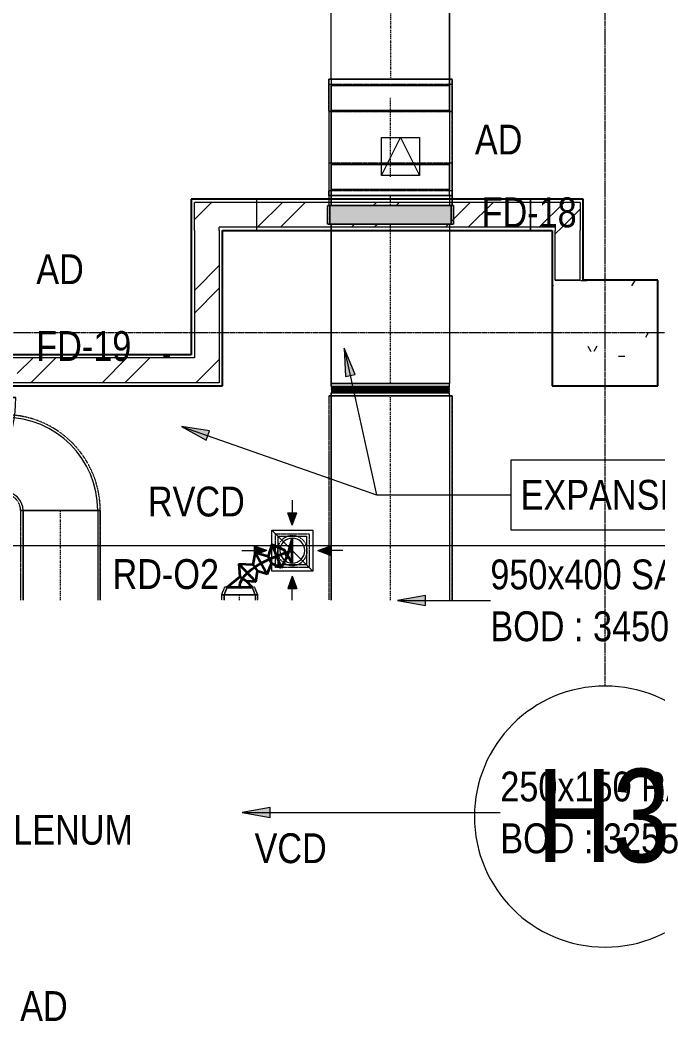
# Model space of a CAD drawing. Header units: inches. Extents: x -83664 to 20107, y -47222 to 19398.
# Drawn here: x -59674 to -54547, y -46797 to -38748 of the extents above; entities that cross this region are included whole.
import ezdxf

# ---------------------------------------------------------------- set-up
doc = ezdxf.new("R2010")
doc.units = ezdxf.units.IN
doc.header["$MEASUREMENT"] = 0
for name, pattern in [('AE7-LP-CENTER', [5.45, 3, -0.6, 1.25, -0.6]), ('Center', [29.999999, 12, -6, 6, -6]), ('Grid Line', [22.225, 12.7, -3.175, 3.175, -3.175]), ('Hidden 0_50', [1.0584, 0.5292, -0.5292])]:
    doc.linetypes.add(name, pattern=pattern)
for name, color, linetype, lineweight, true_color in [('A-ANNO-MATC', 1, 'AE7-LP-CENTER', 9, 0xff0000), ('A-DETL', 7, 'Continuous', 18, 0x00a600), ('M-HVAC-DUCT', 7, 'Continuous', 9, 0xffe97f), ('M-HVAC-DUCT-PATT', 7, 'Continuous', 35, 0x007f00)]:
    doc.layers.add(name, color=color, linetype=linetype, lineweight=lineweight, true_color=true_color)
for name, color, linetype, lineweight in [('A-DETL-GENF', 7, 'Continuous', 9), ('A-WALL', 7, 'Continuous', 9), ('A-WALL-PATT', 7, 'Continuous', 25), ('G-ANNO-TEXT', 7, 'Continuous', 9), ('M-HVAC-CDFF', 7, 'Continuous', 9), ('M-HVAC-DUCT-CNTR', 7, 'Center', 9), ('M-HVAC-DUCT-IDEN', 7, 'Continuous', 18), ('S-GRID', 7, 'Continuous', 9), ('S-GRID-IDEN', 7, 'Continuous', 9)]:
    doc.layers.add(name, color=color, linetype=linetype, lineweight=lineweight)
doc.styles.add('Arial Narrow_21', font='ARIALN.TTF', dxfattribs={"height": 240})
doc.styles.add('Arial_10', font='arial.ttf', dxfattribs={"width": 0.8, "height": 750})
pattern_1 = [(0, (0, 0), (1219.2, 304.8), [50.292, -864.108, 50.292, -864.108, -4876.8]), (0, (0, 0), (1219.2, 304.8), [-1828.8, 50.292, -1778.508, 50.292, -864.108, -2133.6]), (0, (0, 0), (1219.2, 304.8), [-4572, 50.292, -559.308, 50.292, -1473.708]), (120, (457.2, 152.4), (-873.56454, 903.4582), [50.292, -864.108, 50.292, -864.108, -4876.8]), (120, (457.2, 152.4), (-873.56454, 903.4582), [-1828.8, 50.292, -1778.508, 50.292, -864.108, -2133.6]), (120, (457.2, 152.4), (-873.56454, 903.4582), [-4572, 50.292, -559.308, 50.292, -1473.708]), (240, (609.6, 762), (-345.63546, -1208.2582), [50.292, -864.108, 50.292, -864.108, -4876.8]), (240, (609.6, 762), (-345.63546, -1208.2582), [-1828.8, 50.292, -1778.508, 50.292, -864.108, -2133.6]), (240, (609.6, 762), (-345.63546, -1208.2582), [-4572, 50.292, -559.308, 50.292, -1473.708])]
pattern_2 = [(45, (0, 0), (-377.1708, 377.1708), []), (45, (0, 571.5), (-377.1708, 377.1708), [])]

# ---------------------------------------------------------------- blocks, each defined once
blk = doc.blocks.new('GCE-AT-Return Air Rectangular Diffuser - 230x230-V43-FIRST FLOOR AC CONDITIONING LAYOUT - PART A')
at = {"layer": 'A-DETL-GENF', "true_color": 0xff00ff}
for points in [[(0, 205), (36.4, 305), (-36.4, 305)], [(-305, -36.4), (-205, 0), (-305, 36.4)], [(305, -36.4), (305, 36.4), (205, 0)], [(36.4, -305), (0, -205), (-36.4, -305)]]:
    blk.add_hatch(color=6, dxfattribs=at).paths.add_polyline_path(points)
at = {"layer": 'A-DETL-GENF', "color": 6, "true_color": 0xff00ff}
for p, q in [((0, 405), (0, 305)), ((0, 205), (-36.4, 305)), ((-36.4, 305), (36.4, 305)), ((0, 205), (36.4, 305)), ((-165, 165), (165, 165)), ((-165, -165), (-165, 165)), ((-165, 165), (165, -165)), ((165, 165), (165, -165)), ((-205, 0), (-305, 36.4)), ((-305, -36.4), (-305, 36.4)), ((205, 0), (305, 36.4)), ((305, 36.4), (305, -36.4)), ((405, 0), (305, 0)), ((-405, 0), (-305, 0)), ((-205, 0), (-305, -36.4)), ((205, 0), (305, -36.4)), ((165, -165), (-165, -165)), ((0, -205), (-36.4, -305)), ((0, -205), (36.4, -305)), ((-36.4, -305), (36.4, -305)), ((0, -397.4), (0, -305))]:
    blk.add_line(p, q, dxfattribs=at)
blk = doc.blocks.new('M_Rectangular to Round Transition - Angle - 45 Degree-7603096-FIRST FLOOR AC CONDITIONING LAYOUT - PART A')
at = {"layer": 'M-HVAC-DUCT', "color": 6, "true_color": 0xff00ff}
for p, q in [((0, 125), (60.4, 100)), ((60.4, 100), (0, 125)), ((0, 125), (0, -125)), ((0, -125), (0, 125)), ((60.4, 0), (60.4, 100)), ((60.4, 0), (60.4, 100)), ((60.4, -100), (60.4, 0)), ((60.4, -100), (60.4, 0)), ((0, -125), (60.4, -100)), ((60.4, -100), (0, -125))]:
    blk.add_line(p, q, dxfattribs=at)
blk = doc.blocks.new('M_Rectangular to Round Transition - Angle - 45 Degree-7626202-FIRST FLOOR AC CONDITIONING LAYOUT - PART A')
at = {"layer": 'M-HVAC-DUCT', "color": 6, "true_color": 0xff00ff}
for p, q in [((132975.6, 86453.8), (133205.6, 86453.8)), ((132975.6, 86223.8), (132975.6, 86453.8)), ((133205.6, 86453.8), (133205.6, 86223.8)), ((133205.6, 86223.8), (132975.6, 86223.8))]:
    blk.add_line(p, q, dxfattribs=at)
for start, end in [(90, 180), (0, 90), (180, 270), (270, 0)]:
    blk.add_arc((133090.6, 86338.8), 100, start, end, dxfattribs=at)
blk = doc.blocks.new('M_Rec Elbow - Radius - 0_75W-8295559-FIRST FLOOR AC CONDITIONING LAYOUT - PART A')
at = {"layer": 'M-HVAC-DUCT', "color": 6, "true_color": 0xff00ff}
for p, q in [((-127.2, 544.6), (544.6, -127.2)), ((544.6, -127.2), (-127.2, 544.6)), ((-295.1, 475), (-295.1, -475)), ((-295.1, -475), (-295.1, 475))]:
    blk.add_line(p, q, dxfattribs=at)
for radius in [237.5, 237.5, 1187.5, 1187.5]:
    blk.add_arc((-295.1, 712.5), radius, 270, 315, dxfattribs=at)
blk = doc.blocks.new('GCE-DA-Fire Damper-Rectangular - Standard-8296432-FIRST FLOOR AC CONDITIONING LAYOUT - PART A')
at = {"layer": 'A-DETL-GENF', "true_color": 0xff7f00}
blk.add_hatch(color=30, dxfattribs=at).paths.add_polyline_path([(75, -487), (-75, -487), (-75, 487), (75, 487), (75, -180.8)])
at = {"layer": 'A-DETL-GENF', "color": 30, "true_color": 0xff7f00}
for p, q in [((75, 487), (-75, 487)), ((-75, 487), (-75, -487)), ((75, -487), (75, 487)), ((-75, -487), (75, -487))]:
    blk.add_line(p, q, dxfattribs=at)
at = {"layer": 'M-HVAC-DUCT', "color": 30, "true_color": 0xff7f00}
for p, q in [((-75, -487), (-75, 487)), ((-75, 487), (75, 487)), ((75, 487), (75, -487)), ((75, -487), (-75, -487))]:
    blk.add_line(p, q, dxfattribs=at)
blk = doc.blocks.new('M_Rectangular Elbow - Radius - 0_75 W-7876562-FIRST FLOOR AC CONDITIONING LAYOUT - PART A')
at = {"layer": 'M-HVAC-DUCT', "color": 30, "true_color": 0xff7f00}
for p, q in [((-300, 450), (300, 450)), ((300, 450), (-300, 450)), ((-450, 300), (-450, -300)), ((-450, -300), (-450, 300))]:
    blk.add_line(p, q, dxfattribs=at)
for radius in [150, 150, 750, 750]:
    blk.add_arc((-450, 450), radius, 270, 360, dxfattribs=at)
blk = doc.blocks.new('M_Rec Elbow - Radius - 0_75W-9448489-FIRST FLOOR AC CONDITIONING LAYOUT - PART A')
at = {"layer": 'M-HVAC-DUCT', "color": 30, "true_color": 0xff7f00}
for p, q in [((94284.4, 58262.3), (94284.4, 58462.3)), ((94284.4, 58462.3), (95234.4, 58462.3)), ((94284.4, 58212.3), (94284.4, 58462.3)), ((95234.4, 58462.3), (95234.4, 58262.3)), ((95234.4, 58212.3), (95234.4, 58462.3)), ((95234.4, 58262.3), (94284.4, 58262.3)), ((94284.4, 58262.3), (94284.4, 58212.3)), ((94284.4, 58212.3), (95234.4, 58212.3)), ((95234.4, 58212.3), (94284.4, 58212.3)), ((95234.4, 58212.3), (95234.4, 58262.3))]:
    blk.add_line(p, q, dxfattribs=at)
blk = doc.blocks.new('M_Rec Elbow - Radius - 0_75W-V231-FIRST FLOOR AC CONDITIONING LAYOUT - PART A')
at = {"layer": 'M-HVAC-DUCT', "color": 30, "true_color": 0xff7f00}
for p, q in [((95234.4, 59148.2), (94284.4, 59148.2)), ((94284.4, 59148.2), (95234.4, 59148.2)), ((94284.4, 59148.2), (94284.4, 59098.2)), ((94284.4, 59148.2), (94284.4, 58898.2)), ((95234.4, 59098.2), (94284.4, 59098.2)), ((94284.4, 59098.2), (94284.4, 58898.2)), ((95234.4, 59098.2), (95234.4, 59148.2)), ((95234.4, 59148.2), (95234.4, 58898.2)), ((95234.4, 58898.2), (95234.4, 59098.2)), ((94284.4, 58898.2), (95234.4, 58898.2))]:
    blk.add_line(p, q, dxfattribs=at)
blk = doc.blocks.new('Bmt_ME_DUCRectangular Flexible connection_FCU - Standard-9569858-FIRST FLOOR AC CONDITIONING LAYOUT - PART A')
at = {"layer": 'M-HVAC-DUCT', "color": 30, "true_color": 0xff7f00}
for p, q in [((-50, -475), (-50, 475)), ((-50, 475), (-50, -475)), ((-50, 475), (-25, 475)), ((-50, 475), (-25, 475)), ((-25, -475), (-25, 475)), ((-25, 475), (-25, -475)), ((-25, 475), (-25, -475)), ((-25, -475), (-25, 475)), ((-25, 475), (-18.75, 455)), ((-18.75, 455), (-25, 475)), ((-12.5, 475), (-18.75, 455)), ((-18.75, 455), (-12.5, 475)), ((-18.75, -455), (-18.75, 455)), ((-18.75, 455), (-18.75, -455)), ((-12.5, 475), (-6.25, 455)), ((-6.25, 455), (-12.5, 475)), ((-12.5, 475), (-12.5, -475)), ((-12.5, -475), (-12.5, 475)), ((0, 475), (-6.25, 455)), ((-6.25, 455), (0, 475)), ((-6.25, 455), (-6.25, -455)), ((-6.25, 455), (-6.25, -455)), ((0, 475), (6.25, 455)), ((6.25, 455), (0, 475)), ((0, -475), (0, 475)), ((0, 475), (0, -475)), ((12.5, 475), (6.25, 455)), ((6.25, 455), (12.5, 475)), ((6.25, -455), (6.25, 455)), ((6.25, -455), (6.25, 455)), ((12.5, 475), (18.75, 455)), ((18.75, 455), (12.5, 475)), ((12.5, 475), (12.5, -475)), ((12.5, -475), (12.5, 475)), ((25, 475), (18.75, 455)), ((18.75, 455), (25, 475)), ((18.75, -455), (18.75, 455)), ((18.75, -455), (18.75, 455)), ((25, -475), (25, 475)), ((25, 475), (25, -475)), ((25, 475), (50, 475)), ((25, 475), (50, 475)), ((25, 475), (25, -475)), ((25, -475), (25, 475)), ((50, -475), (50, 475)), ((50, 475), (50, -475)), ((-25, -475), (-50, -475)), ((-50, -475), (-25, -475)), ((-25, -475), (-18.75, -455)), ((-18.75, -455), (-25, -475)), ((-12.5, -475), (-18.75, -455)), ((-18.75, -455), (-12.5, -475)), ((-12.5, -475), (-6.25, -455)), ((-6.25, -455), (-12.5, -475)), ((0, -475), (-6.25, -455)), ((-6.25, -455), (0, -475)), ((0, -475), (6.25, -455)), ((6.25, -455), (0, -475)), ((12.5, -475), (6.25, -455)), ((6.25, -455), (12.5, -475)), ((12.5, -475), (18.75, -455)), ((18.75, -455), (12.5, -475)), ((25, -475), (18.75, -455)), ((18.75, -455), (25, -475)), ((25, -475), (50, -475)), ((50, -475), (25, -475))]:
    blk.add_line(p, q, dxfattribs=at)
blk = doc.blocks.new('TEMW-SMBZ-HO-BM-HVAC-00002_rvt-1-FIRST FLOOR AC CONDITIONING LAYOUT - PART A')
at = {"layer": 'M-HVAC-DUCT', "color": 30, "true_color": 0xff7f00}
for p, q in [((94284.4, 59148.2), (94284.4, 59904.2)), ((94284.4, 59148.2), (94284.4, 59904.2)), ((95234.4, 59904.2), (95234.4, 59148.2)), ((95234.4, 59148.2), (95234.4, 59904.2)), ((95234.4, 59148.2), (94284.4, 59148.2)), ((94284.4, 59148.2), (95234.4, 59148.2)), ((94284.4, 58898.2), (94284.4, 59098.2)), ((94284.4, 59098.2), (95234.4, 59098.2)), ((94284.4, 59098.2), (94284.4, 58462.3)), ((95234.4, 59098.2), (95234.4, 58898.2)), ((95234.4, 59098.2), (95234.4, 58462.3)), ((95234.4, 58898.2), (94284.4, 58898.2)), ((94284.4, 58262.3), (94284.4, 58898.2)), ((95234.4, 58898.2), (95234.4, 58262.3)), ((95234.4, 58462.3), (94284.4, 58462.3)), ((94284.4, 58462.3), (94284.4, 58262.3)), ((95234.4, 58262.3), (95234.4, 58462.3)), ((94284.4, 58262.3), (95234.4, 58262.3)), ((94284.4, 58212.3), (95234.4, 58212.3)), ((95234.4, 58212.3), (94284.4, 58212.3)), ((94284.4, 58132.7), (94284.4, 58212.3)), ((94284.4, 58212.3), (94284.4, 58132.7)), ((95234.4, 58212.3), (95234.4, 58132.7)), ((95234.4, 58212.3), (95234.4, 58132.7)), ((94284.4, 58132.7), (95234.4, 58132.7)), ((95234.4, 58132.7), (94284.4, 58132.7)), ((94284.4, 57982.7), (95234.4, 57982.7)), ((95234.4, 57982.7), (94284.4, 57982.7)), ((94284.4, 56702.7), (94284.4, 57982.7)), ((94284.4, 57982.7), (94284.4, 56702.7)), ((95234.4, 57982.7), (95234.4, 56702.7)), ((95234.4, 57982.7), (95234.4, 56702.7)), ((94284.4, 56702.7), (95234.4, 56702.7)), ((95234.4, 56702.7), (94284.4, 56702.7)), ((94284.4, 56602.7), (95234.4, 56602.7)), ((95234.4, 56602.7), (94284.4, 56602.7)), ((94284.4, 54960.2), (94284.4, 56602.7)), ((94284.4, 56602.7), (94284.4, 54960.2)), ((95234.4, 56602.7), (95234.4, 54960.2)), ((95234.4, 56602.7), (95234.4, 54960.2)), ((91807.3, 55680.3), (92407.3, 55680.3)), ((92407.3, 55680.3), (91807.3, 55680.3)), ((91807.3, 54960.2), (91807.3, 55680.3)), ((91807.3, 55680.3), (91807.3, 54960.2)), ((92407.3, 55680.3), (92407.3, 54960.2)), ((92407.3, 55680.3), (92407.3, 54960.2))]:
    blk.add_line(p, q, dxfattribs=at)
at = {"layer": 'M-HVAC-DUCT', "color": 30, "linetype": 'Hidden 0_50', "true_color": 0xff7f00}
for p, q in [((94264.4, 59148.2), (94264.4, 58888.2)), ((94264.4, 59108.2), (94264.4, 59148.2)), ((95254.4, 59148.2), (94264.4, 59148.2)), ((94264.4, 59148.2), (95254.4, 59148.2)), ((94264.4, 58888.2), (94264.4, 59108.2)), ((94264.4, 59108.2), (95254.4, 59108.2)), ((94264.4, 59108.2), (94264.4, 58472.3)), ((94264.4, 58888.2), (94264.4, 59108.2)), ((94264.4, 59108.2), (95254.4, 59108.2)), ((95254.4, 59148.2), (95254.4, 59108.2)), ((95254.4, 58888.2), (95254.4, 59148.2)), ((95254.4, 59108.2), (95254.4, 58888.2)), ((95254.4, 58472.3), (95254.4, 59108.2)), ((95254.4, 59108.2), (95254.4, 58888.2)), ((95254.4, 58888.2), (94264.4, 58888.2)), ((94264.4, 58888.2), (94264.4, 58252.3)), ((94264.4, 58888.2), (95254.4, 58888.2)), ((95254.4, 58888.2), (95254.4, 58252.3)), ((94264.4, 58472.3), (94264.4, 58212.3)), ((94264.4, 58472.3), (94264.4, 58252.3)), ((95254.4, 58472.3), (94264.4, 58472.3)), ((95254.4, 58472.3), (94264.4, 58472.3)), ((94264.4, 58472.3), (94264.4, 58252.3)), ((95254.4, 58252.3), (95254.4, 58472.3)), ((95254.4, 58212.3), (95254.4, 58472.3)), ((95254.4, 58252.3), (95254.4, 58472.3)), ((94264.4, 58212.3), (94264.4, 58252.3)), ((94264.4, 58252.3), (95254.4, 58252.3)), ((94264.4, 58252.3), (95254.4, 58252.3)), ((95254.4, 58212.3), (94264.4, 58212.3)), ((94264.4, 58212.3), (95254.4, 58212.3)), ((94264.4, 58212.3), (94264.4, 58132.7)), ((94264.4, 58212.3), (94264.4, 58132.7)), ((95254.4, 58212.3), (94264.4, 58212.3)), ((95254.4, 58212.3), (94264.4, 58212.3)), ((95254.4, 58252.3), (95254.4, 58212.3)), ((95254.4, 58132.7), (95254.4, 58212.3)), ((95254.4, 58212.3), (95254.4, 58132.7)), ((95266.4, 58132.7), (94252.4, 58132.7)), ((94252.4, 58132.7), (94252.4, 57982.7)), ((94252.4, 57982.7), (94252.4, 58132.7)), ((94252.4, 58132.7), (95266.4, 58132.7)), ((95254.4, 58132.7), (94264.4, 58132.7)), ((94264.4, 58132.7), (95254.4, 58132.7)), ((95266.4, 57982.7), (95266.4, 58132.7)), ((95266.4, 58132.7), (95266.4, 57982.7)), ((94252.4, 57982.7), (95266.4, 57982.7)), ((95266.4, 57982.7), (94252.4, 57982.7)), ((95254.4, 56602.7), (94264.4, 56602.7)), ((94264.4, 56602.7), (95254.4, 56602.7)), ((94264.4, 56602.7), (94264.4, 54960.2)), ((94264.4, 56602.7), (94264.4, 54960.2)), ((95254.4, 54960.2), (95254.4, 56602.7)), ((95254.4, 56602.7), (95254.4, 54960.2)), ((92427.3, 55680.3), (91787.3, 55680.3)), ((91787.3, 55680.3), (92427.3, 55680.3)), ((91787.3, 55680.3), (91787.3, 54960.2)), ((91787.3, 55680.3), (91787.3, 54960.2)), ((91787.3, 55680.3), (92427.3, 55680.3)), ((92427.3, 55680.3), (91787.3, 55680.3)), ((92427.3, 54960.2), (92427.3, 55680.3)), ((92427.3, 55680.3), (92427.3, 54960.2))]:
    blk.add_line(p, q, dxfattribs=at)
at = {"layer": 'M-HVAC-DUCT', "color": 6, "linetype": 'Hidden 0_50', "true_color": 0xff00ff}
for p, q in [((93836.1, 55492.7), (94106.1, 55492.7)), ((93836.1, 55222.7), (93836.1, 55492.7)), ((94106.1, 55492.7), (94106.1, 55222.7)), ((94106.1, 55222.7), (93836.1, 55222.7)), ((93402.2, 55002.6), (93427.2, 55063)), ((93427.2, 55063), (93402.2, 55002.6)), ((93547.2, 55063), (93427.2, 55063)), ((93547.2, 55063), (93427.2, 55063)), ((93667.2, 55063), (93547.2, 55063)), ((93667.2, 55063), (93547.2, 55063)), ((93692.2, 55002.6), (93667.2, 55063)), ((93667.2, 55063), (93692.2, 55002.6)), ((93692.2, 55002.6), (93402.2, 55002.6)), ((93402.2, 55002.6), (93692.2, 55002.6)), ((93402.2, 55002.6), (93402.2, 54960.2)), ((93402.2, 55002.6), (93402.2, 54960.2)), ((93692.2, 55002.6), (93402.2, 55002.6)), ((93402.2, 55002.6), (93692.2, 55002.6)), ((93692.2, 54960.2), (93692.2, 55002.6)), ((93692.2, 55002.6), (93692.2, 54960.2))]:
    blk.add_line(p, q, dxfattribs=at)
at = {"layer": 'M-HVAC-DUCT', "color": 6, "true_color": 0xff00ff}
for p, q in [((93422.2, 55002.6), (93672.2, 55002.6)), ((93672.2, 55002.6), (93422.2, 55002.6)), ((93422.2, 54960.2), (93422.2, 55002.6)), ((93422.2, 55002.6), (93422.2, 54960.2)), ((93672.2, 55002.6), (93672.2, 54960.2)), ((93672.2, 55002.6), (93672.2, 54960.2))]:
    blk.add_line(p, q, dxfattribs=at)
at = {"layer": 'M-HVAC-DUCT', "color": 30, "linetype": 'Hidden 0_50', "true_color": 0xff7f00}
for radius, start in [(770, 360), (770, 0), (130, 0), (130, 0)]:
    blk.add_arc((91657.3, 55680.3), radius, start, 90, dxfattribs=at)
at = {"layer": 'M-HVAC-DUCT', "color": 6, "linetype": 'Hidden 0_50', "true_color": 0xff00ff}
for start, end in [(90, 180), (0, 90), (180, 270), (270, 0)]:
    blk.add_arc((93971.1, 55357.7), 120, start, end, dxfattribs=at)
at = {"layer": 'M-HVAC-DUCT-CNTR', "color": 30, "true_color": 0xff7f00}
for p, q in [((94759.4, 59904.2), (94759.4, 59148.2)), ((94759.4, 58362.3), (94759.4, 58998.2)), ((94759.4, 58132.7), (94759.4, 58212.3)), ((94759.4, 56702.7), (94759.4, 57982.7)), ((94759.4, 54960.2), (94759.4, 56602.7)), ((92107.3, 54960.2), (92107.3, 55680.3))]:
    blk.add_line(p, q, dxfattribs=at)
at = {"layer": 'M-HVAC-DUCT-CNTR', "color": 6, "true_color": 0xff00ff}
blk.add_line((93547.2, 54960.2), (93547.2, 55002.6), dxfattribs=at)
at = {"layer": 'M-HVAC-DUCT-CNTR', "color": 6, "linetype": 'Continuous', "lineweight": 35, "true_color": 0xff00ff}
blk.add_open_spline([(93547.2, 55063), (93547.2, 55237.6), (93971.1, 55357.7), (93971.1, 55357.7)], degree=3, dxfattribs=at)
at = {"layer": 'M-HVAC-DUCT-PATT', "color": 6, "true_color": 0xff00ff}
for p, q in [((93806.1, 55405.8), (93777.4, 55312.1)), ((93806.1, 55405.8), (93905.5, 55362.9)), ((93806.1, 55405.8), (93880.6, 55220.2)), ((93806.1, 55405.8), (93880.6, 55220.2)), ((93971.1, 55457.7), (93926.5, 55301.8)), ((93971.1, 55257.7), (93971.1, 55457.7)), ((93672.7, 55343.7), (93655, 55245.8)), ((93672.7, 55343.7), (93777.4, 55312.1)), ((93672.7, 55343.7), (93768.6, 55168.1)), ((93672.7, 55343.7), (93768.6, 55168.1)), ((93777.4, 55312.1), (93804.2, 55253.3)), ((93880.6, 55220.2), (93926.5, 55301.8)), ((93971.1, 55257.7), (93905.5, 55362.9)), ((93905.5, 55362.9), (93926.5, 55301.8)), ((93541.4, 55252.2), (93655, 55245.8)), ((93541.4, 55252.2), (93677.7, 55105.9)), ((93541.4, 55252.2), (93677.7, 55105.9)), ((93541.4, 55252.2), (93549, 55146.7)), ((93655, 55245.8), (93690.6, 55191.9)), ((93768.6, 55168.1), (93804.2, 55253.3)), ((93880.6, 55220.2), (93804.2, 55253.3)), ((93447.2, 55063), (93549, 55146.7)), ((93549, 55146.7), (93603.6, 55112.2)), ((93677.7, 55105.9), (93690.6, 55191.9)), ((93768.6, 55168.1), (93690.6, 55191.9)), ((93447.2, 55063), (93647.2, 55063)), ((93447.2, 55063), (93647.2, 55063)), ((93677.7, 55105.9), (93603.6, 55112.2)), ((93647.2, 55063), (93603.6, 55112.2))]:
    blk.add_line(p, q, dxfattribs=at)
at = {"layer": 'M-HVAC-CDFF', "color": 6, "linetype": 'Hidden 0_50', "lineweight": 9, "true_color": 0xff00ff}
blk.add_blockref('GCE-AT-Return Air Rectangular Diffuser - 230x230-V43-FIRST FLOOR AC CONDITIONING LAYOUT - PART A', (93971.1, 55357.7), dxfattribs=at)
at = {"layer": 'M-HVAC-DUCT', "color": 6, "linetype": 'Hidden 0_50', "lineweight": 9, "true_color": 0xff00ff}
for name in ['M_Rec Elbow - Radius - 0_75W-V231-FIRST FLOOR AC CONDITIONING LAYOUT - PART A', 'M_Rec Elbow - Radius - 0_75W-9448489-FIRST FLOOR AC CONDITIONING LAYOUT - PART A']:
    blk.add_blockref(name, (0, 0), dxfattribs=at)
at = {"layer": 'M-HVAC-DUCT', "color": 6, "linetype": 'Hidden 0_50', "lineweight": 9, "true_color": 0xff00ff, "extrusion": (0, 0, -1)}
for name, p, rotation in [('GCE-DA-Fire Damper-Rectangular - Standard-8296432-FIRST FLOOR AC CONDITIONING LAYOUT - PART A', (-94759.4, 58057.7), 270), ('Bmt_ME_DUCRectangular Flexible connection_FCU - Standard-9569858-FIRST FLOOR AC CONDITIONING LAYOUT - PART A', (-94759.4, 56652.7), 90)]:
    blk.add_blockref(name, p, dxfattribs=dict(at, rotation=rotation))
at = {"layer": 'M-HVAC-DUCT', "color": 6, "linetype": 'Hidden 0_50', "lineweight": 9, "true_color": 0xff00ff}
for name, p, rotation in [('M_Rec Elbow - Radius - 0_75W-8295559-FIRST FLOOR AC CONDITIONING LAYOUT - PART A', (91274, 56294.7), 45), ('M_Rectangular Elbow - Radius - 0_75 W-7876562-FIRST FLOOR AC CONDITIONING LAYOUT - PART A', (92107.3, 56130.3), 90), ('M_Rectangular to Round Transition - Angle - 45 Degree-7626202-FIRST FLOOR AC CONDITIONING LAYOUT - PART A', (227061.7, 141696.5), 180), ('M_Rectangular to Round Transition - Angle - 45 Degree-7603096-FIRST FLOOR AC CONDITIONING LAYOUT - PART A', (93547.2, 55002.6), 90)]:
    blk.add_blockref(name, p, dxfattribs=dict(at, rotation=rotation))
blk = doc.blocks.new('TEMW-SMBZ-HO-BM-HVAC-00002_rvt-2-FIRST FLOOR AC CONDITIONING LAYOUT - PART A')
at = {"layer": 'M-HVAC-DUCT', "color": 30, "true_color": 0xff7f00}
for p, q in [((94284.4, 59148.2), (94284.4, 59904.2)), ((94284.4, 59148.2), (94284.4, 59904.2)), ((95234.4, 59904.2), (95234.4, 59148.2)), ((95234.4, 59148.2), (95234.4, 59904.2)), ((95234.4, 59148.2), (94284.4, 59148.2)), ((94284.4, 59148.2), (95234.4, 59148.2)), ((94284.4, 58898.2), (94284.4, 59098.2)), ((94284.4, 59098.2), (95234.4, 59098.2)), ((94284.4, 59098.2), (94284.4, 58462.3)), ((95234.4, 59098.2), (95234.4, 58898.2)), ((95234.4, 59098.2), (95234.4, 58462.3)), ((95234.4, 58898.2), (94284.4, 58898.2)), ((94284.4, 58262.3), (94284.4, 58898.2)), ((95234.4, 58898.2), (95234.4, 58262.3)), ((95234.4, 58462.3), (94284.4, 58462.3)), ((94284.4, 58462.3), (94284.4, 58262.3)), ((95234.4, 58262.3), (95234.4, 58462.3)), ((94284.4, 58262.3), (95234.4, 58262.3)), ((94284.4, 58212.3), (95234.4, 58212.3)), ((95234.4, 58212.3), (94284.4, 58212.3)), ((94284.4, 58132.7), (94284.4, 58212.3)), ((94284.4, 58212.3), (94284.4, 58132.7)), ((95234.4, 58212.3), (95234.4, 58132.7)), ((95234.4, 58212.3), (95234.4, 58132.7)), ((94284.4, 58132.7), (95234.4, 58132.7)), ((95234.4, 58132.7), (94284.4, 58132.7)), ((94284.4, 57982.7), (95234.4, 57982.7)), ((95234.4, 57982.7), (94284.4, 57982.7)), ((94284.4, 56702.7), (94284.4, 57982.7)), ((94284.4, 57982.7), (94284.4, 56702.7)), ((95234.4, 57982.7), (95234.4, 56702.7)), ((95234.4, 57982.7), (95234.4, 56702.7)), ((94284.4, 56702.7), (95234.4, 56702.7)), ((95234.4, 56702.7), (94284.4, 56702.7)), ((94284.4, 56602.7), (95234.4, 56602.7)), ((95234.4, 56602.7), (94284.4, 56602.7)), ((94284.4, 54960.2), (94284.4, 56602.7)), ((94284.4, 56602.7), (94284.4, 54960.2)), ((95234.4, 56602.7), (95234.4, 54960.2)), ((95234.4, 56602.7), (95234.4, 54960.2)), ((91807.3, 55680.3), (92407.3, 55680.3)), ((92407.3, 55680.3), (91807.3, 55680.3)), ((91807.3, 54960.2), (91807.3, 55680.3)), ((91807.3, 55680.3), (91807.3, 54960.2)), ((92407.3, 55680.3), (92407.3, 54960.2)), ((92407.3, 55680.3), (92407.3, 54960.2))]:
    blk.add_line(p, q, dxfattribs=at)
at = {"layer": 'M-HVAC-DUCT', "color": 30, "linetype": 'Hidden 0_50', "true_color": 0xff7f00}
for p, q in [((94264.4, 59148.2), (94264.4, 58888.2)), ((94264.4, 59108.2), (94264.4, 59148.2)), ((95254.4, 59148.2), (94264.4, 59148.2)), ((94264.4, 59148.2), (95254.4, 59148.2)), ((94264.4, 58888.2), (94264.4, 59108.2)), ((94264.4, 59108.2), (95254.4, 59108.2)), ((94264.4, 59108.2), (94264.4, 58472.3)), ((94264.4, 58888.2), (94264.4, 59108.2)), ((94264.4, 59108.2), (95254.4, 59108.2)), ((95254.4, 59148.2), (95254.4, 59108.2)), ((95254.4, 58888.2), (95254.4, 59148.2)), ((95254.4, 59108.2), (95254.4, 58888.2)), ((95254.4, 58472.3), (95254.4, 59108.2)), ((95254.4, 59108.2), (95254.4, 58888.2)), ((95254.4, 58888.2), (94264.4, 58888.2)), ((94264.4, 58888.2), (94264.4, 58252.3)), ((94264.4, 58888.2), (95254.4, 58888.2)), ((95254.4, 58888.2), (95254.4, 58252.3)), ((94264.4, 58472.3), (94264.4, 58212.3)), ((94264.4, 58472.3), (94264.4, 58252.3)), ((95254.4, 58472.3), (94264.4, 58472.3)), ((95254.4, 58472.3), (94264.4, 58472.3)), ((94264.4, 58472.3), (94264.4, 58252.3)), ((95254.4, 58252.3), (95254.4, 58472.3)), ((95254.4, 58212.3), (95254.4, 58472.3)), ((95254.4, 58252.3), (95254.4, 58472.3)), ((94264.4, 58212.3), (94264.4, 58252.3)), ((94264.4, 58252.3), (95254.4, 58252.3)), ((94264.4, 58252.3), (95254.4, 58252.3)), ((95254.4, 58212.3), (94264.4, 58212.3)), ((94264.4, 58212.3), (95254.4, 58212.3)), ((94264.4, 58212.3), (94264.4, 58132.7)), ((94264.4, 58212.3), (94264.4, 58132.7)), ((95254.4, 58212.3), (94264.4, 58212.3)), ((95254.4, 58212.3), (94264.4, 58212.3)), ((95254.4, 58252.3), (95254.4, 58212.3)), ((95254.4, 58132.7), (95254.4, 58212.3)), ((95254.4, 58212.3), (95254.4, 58132.7)), ((95266.4, 58132.7), (94252.4, 58132.7)), ((94252.4, 58132.7), (94252.4, 57982.7)), ((94252.4, 57982.7), (94252.4, 58132.7)), ((94252.4, 58132.7), (95266.4, 58132.7)), ((95254.4, 58132.7), (94264.4, 58132.7)), ((94264.4, 58132.7), (95254.4, 58132.7)), ((95266.4, 57982.7), (95266.4, 58132.7)), ((95266.4, 58132.7), (95266.4, 57982.7)), ((94252.4, 57982.7), (95266.4, 57982.7)), ((95266.4, 57982.7), (94252.4, 57982.7)), ((95254.4, 56602.7), (94264.4, 56602.7)), ((94264.4, 56602.7), (95254.4, 56602.7)), ((94264.4, 56602.7), (94264.4, 54960.2)), ((94264.4, 56602.7), (94264.4, 54960.2)), ((95254.4, 54960.2), (95254.4, 56602.7)), ((95254.4, 56602.7), (95254.4, 54960.2)), ((92427.3, 55680.3), (91787.3, 55680.3)), ((91787.3, 55680.3), (92427.3, 55680.3)), ((91787.3, 55680.3), (91787.3, 54960.2)), ((91787.3, 55680.3), (91787.3, 54960.2)), ((91787.3, 55680.3), (92427.3, 55680.3)), ((92427.3, 55680.3), (91787.3, 55680.3)), ((92427.3, 54960.2), (92427.3, 55680.3)), ((92427.3, 55680.3), (92427.3, 54960.2))]:
    blk.add_line(p, q, dxfattribs=at)
at = {"layer": 'M-HVAC-DUCT', "color": 6, "linetype": 'Hidden 0_50', "true_color": 0xff00ff}
for p, q in [((93836.1, 55492.7), (94106.1, 55492.7)), ((93836.1, 55222.7), (93836.1, 55492.7)), ((94106.1, 55492.7), (94106.1, 55222.7)), ((94106.1, 55222.7), (93836.1, 55222.7)), ((93402.2, 55002.6), (93427.2, 55063)), ((93427.2, 55063), (93402.2, 55002.6)), ((93547.2, 55063), (93427.2, 55063)), ((93547.2, 55063), (93427.2, 55063)), ((93667.2, 55063), (93547.2, 55063)), ((93667.2, 55063), (93547.2, 55063)), ((93692.2, 55002.6), (93667.2, 55063)), ((93667.2, 55063), (93692.2, 55002.6)), ((93692.2, 55002.6), (93402.2, 55002.6)), ((93402.2, 55002.6), (93692.2, 55002.6)), ((93402.2, 55002.6), (93402.2, 54960.2)), ((93402.2, 55002.6), (93402.2, 54960.2)), ((93692.2, 55002.6), (93402.2, 55002.6)), ((93402.2, 55002.6), (93692.2, 55002.6)), ((93692.2, 54960.2), (93692.2, 55002.6)), ((93692.2, 55002.6), (93692.2, 54960.2))]:
    blk.add_line(p, q, dxfattribs=at)
at = {"layer": 'M-HVAC-DUCT', "color": 6, "true_color": 0xff00ff}
for p, q in [((93422.2, 55002.6), (93672.2, 55002.6)), ((93672.2, 55002.6), (93422.2, 55002.6)), ((93422.2, 54960.2), (93422.2, 55002.6)), ((93422.2, 55002.6), (93422.2, 54960.2)), ((93672.2, 55002.6), (93672.2, 54960.2)), ((93672.2, 55002.6), (93672.2, 54960.2))]:
    blk.add_line(p, q, dxfattribs=at)
at = {"layer": 'M-HVAC-DUCT', "color": 30, "linetype": 'Hidden 0_50', "true_color": 0xff7f00}
for radius, start in [(770, 360), (770, 0), (130, 0), (130, 0)]:
    blk.add_arc((91657.3, 55680.3), radius, start, 90, dxfattribs=at)
at = {"layer": 'M-HVAC-DUCT', "color": 6, "linetype": 'Hidden 0_50', "true_color": 0xff00ff}
for start, end in [(90, 180), (0, 90), (180, 270), (270, 0)]:
    blk.add_arc((93971.1, 55357.7), 120, start, end, dxfattribs=at)
at = {"layer": 'M-HVAC-DUCT-CNTR', "color": 30, "true_color": 0xff7f00}
for p, q in [((94759.4, 59904.2), (94759.4, 59148.2)), ((94759.4, 58362.3), (94759.4, 58998.2)), ((94759.4, 58132.7), (94759.4, 58212.3)), ((94759.4, 56702.7), (94759.4, 57982.7)), ((94759.4, 54960.2), (94759.4, 56602.7)), ((92107.3, 54960.2), (92107.3, 55680.3))]:
    blk.add_line(p, q, dxfattribs=at)
at = {"layer": 'M-HVAC-DUCT-CNTR', "color": 6, "true_color": 0xff00ff}
blk.add_line((93547.2, 54960.2), (93547.2, 55002.6), dxfattribs=at)
at = {"layer": 'M-HVAC-DUCT-CNTR', "color": 6, "linetype": 'Continuous', "lineweight": 35, "true_color": 0xff00ff}
blk.add_open_spline([(93547.2, 55063), (93547.2, 55237.6), (93971.1, 55357.7), (93971.1, 55357.7)], degree=3, dxfattribs=at)
at = {"layer": 'M-HVAC-DUCT-PATT', "color": 6, "true_color": 0xff00ff}
for p, q in [((93806.1, 55405.8), (93777.4, 55312.1)), ((93806.1, 55405.8), (93905.5, 55362.9)), ((93806.1, 55405.8), (93880.6, 55220.2)), ((93806.1, 55405.8), (93880.6, 55220.2)), ((93971.1, 55457.7), (93926.5, 55301.8)), ((93971.1, 55257.7), (93971.1, 55457.7)), ((93672.7, 55343.7), (93655, 55245.8)), ((93672.7, 55343.7), (93777.4, 55312.1)), ((93672.7, 55343.7), (93768.6, 55168.1)), ((93672.7, 55343.7), (93768.6, 55168.1)), ((93777.4, 55312.1), (93804.2, 55253.3)), ((93880.6, 55220.2), (93926.5, 55301.8)), ((93971.1, 55257.7), (93905.5, 55362.9)), ((93905.5, 55362.9), (93926.5, 55301.8)), ((93541.4, 55252.2), (93655, 55245.8)), ((93541.4, 55252.2), (93677.7, 55105.9)), ((93541.4, 55252.2), (93677.7, 55105.9)), ((93541.4, 55252.2), (93549, 55146.7)), ((93655, 55245.8), (93690.6, 55191.9)), ((93768.6, 55168.1), (93804.2, 55253.3)), ((93880.6, 55220.2), (93804.2, 55253.3)), ((93447.2, 55063), (93549, 55146.7)), ((93549, 55146.7), (93603.6, 55112.2)), ((93677.7, 55105.9), (93690.6, 55191.9)), ((93768.6, 55168.1), (93690.6, 55191.9)), ((93447.2, 55063), (93647.2, 55063)), ((93447.2, 55063), (93647.2, 55063)), ((93677.7, 55105.9), (93603.6, 55112.2)), ((93647.2, 55063), (93603.6, 55112.2))]:
    blk.add_line(p, q, dxfattribs=at)
at = {"layer": 'M-HVAC-CDFF', "color": 6, "linetype": 'Hidden 0_50', "lineweight": 9, "true_color": 0xff00ff}
blk.add_blockref('GCE-AT-Return Air Rectangular Diffuser - 230x230-V43-FIRST FLOOR AC CONDITIONING LAYOUT - PART A', (93971.1, 55357.7), dxfattribs=at)
at = {"layer": 'M-HVAC-DUCT', "color": 6, "linetype": 'Hidden 0_50', "lineweight": 9, "true_color": 0xff00ff}
for name in ['M_Rec Elbow - Radius - 0_75W-V231-FIRST FLOOR AC CONDITIONING LAYOUT - PART A', 'M_Rec Elbow - Radius - 0_75W-9448489-FIRST FLOOR AC CONDITIONING LAYOUT - PART A']:
    blk.add_blockref(name, (0, 0), dxfattribs=at)
at = {"layer": 'M-HVAC-DUCT', "color": 6, "linetype": 'Hidden 0_50', "lineweight": 9, "true_color": 0xff00ff, "extrusion": (0, 0, -1)}
for name, p, rotation in [('GCE-DA-Fire Damper-Rectangular - Standard-8296432-FIRST FLOOR AC CONDITIONING LAYOUT - PART A', (-94759.4, 58057.7), 270), ('Bmt_ME_DUCRectangular Flexible connection_FCU - Standard-9569858-FIRST FLOOR AC CONDITIONING LAYOUT - PART A', (-94759.4, 56652.7), 90)]:
    blk.add_blockref(name, p, dxfattribs=dict(at, rotation=rotation))
at = {"layer": 'M-HVAC-DUCT', "color": 6, "linetype": 'Hidden 0_50', "lineweight": 9, "true_color": 0xff00ff}
for name, p, rotation in [('M_Rec Elbow - Radius - 0_75W-8295559-FIRST FLOOR AC CONDITIONING LAYOUT - PART A', (91274, 56294.7), 45), ('M_Rectangular Elbow - Radius - 0_75 W-7876562-FIRST FLOOR AC CONDITIONING LAYOUT - PART A', (92107.3, 56130.3), 90), ('M_Rectangular to Round Transition - Angle - 45 Degree-7626202-FIRST FLOOR AC CONDITIONING LAYOUT - PART A', (227061.7, 141696.5), 180), ('M_Rectangular to Round Transition - Angle - 45 Degree-7603096-FIRST FLOOR AC CONDITIONING LAYOUT - PART A', (93547.2, 55002.6), 90)]:
    blk.add_blockref(name, p, dxfattribs=dict(at, rotation=rotation))
blk = doc.blocks.new('SMBZ_Hospital Arch Model_2026_01_29_rvt-1-FIRST FLOOR AC CONDITIONING LAYOUT - PART A')
at = {"layer": 'A-WALL-PATT', "lineweight": 9, "true_color": 0xbbbbbb}
h = blk.add_hatch(dxfattribs=at)
h.set_pattern_fill('FP_12', color=9, style=0, pattern_type=2)
h.set_pattern_definition(pattern_2)
h.paths.add_polyline_path([(93384.4, 57957.7), (93584.4, 57957.7), (93584.4, 58157.7), (93184.4, 58157.7), (93184.4, 57957.7), (93357.9, 57957.7)])
h = blk.add_hatch(dxfattribs=at)
h.set_pattern_fill('FP_13', color=9, style=0, pattern_type=2)
h.set_pattern_definition(pattern_1)
h.paths.add_polyline_path([(96284.4, 58157.7), (96309.4, 58157.7), (96309.4, 58182.7), (93584.4, 58182.7), (93584.4, 58157.7), (94940.2, 58157.7)])
h = blk.add_hatch(dxfattribs=at)
h.set_pattern_fill('FP_12', color=9, style=0, pattern_type=2)
h.set_pattern_definition(pattern_2)
h.paths.add_polyline_path([(96284.4, 57957.7), (96284.4, 58157.7), (93584.4, 58157.7), (93584.4, 57957.7), (96084.4, 57957.7)])
h.paths.add_polyline_path([(94940.2, 57982.7), (94272.4, 57982.7), (94272.4, 58132.7), (95246.4, 58132.7), (95246.4, 57982.7)])
h = blk.add_hatch(dxfattribs=at)
h.set_pattern_fill('FP_12', color=9, style=0, pattern_type=2)
h.set_pattern_definition(pattern_2)
h.paths.add_polyline_path([(93384.4, 56907.7), (93384.4, 57957.7), (93184.4, 57957.7), (93184.4, 56907.7)])
h = blk.add_hatch(dxfattribs=at)
h.set_pattern_fill('FP_12', color=9, style=0, pattern_type=2)
h.set_pattern_definition(pattern_2)
h.paths.add_polyline_path([(96284.4, 57532.7), (96284.4, 57957.7), (96084.4, 57957.7), (96084.4, 57532.7)])
h = blk.add_hatch(dxfattribs=at)
h.set_pattern_fill('FP_13', color=9, style=0, pattern_type=2)
h.set_pattern_definition(pattern_1)
h.paths.add_polyline_path([(93384.4, 56707.7), (93409.4, 56707.7), (93409.4, 57932.7), (93384.4, 57932.7), (93384.4, 56907.7)])
h = blk.add_hatch(dxfattribs=at)
h.set_pattern_fill('FP_13', color=9, style=0, pattern_type=2)
h.set_pattern_definition(pattern_1)
h.paths.add_polyline_path([(96059.4, 57532.7), (96084.4, 57532.7), (96084.4, 57932.7), (96059.4, 57932.7)])
h = blk.add_hatch(dxfattribs=at)
h.set_pattern_fill('FP_13', color=9, style=0, pattern_type=2)
h.set_pattern_definition(pattern_1)
h.paths.add_polyline_path([(96909.4, 56682.7), (96909.4, 57532.7), (96059.4, 57532.7), (96059.4, 56682.7)])
h = blk.add_hatch(dxfattribs=at)
h.set_pattern_fill('FP_13', color=9, style=0, pattern_type=2)
h.set_pattern_definition(pattern_1)
h.paths.add_polyline_path([(90709.4, 56907.7), (93184.4, 56907.7), (93184.4, 56932.7), (90709.4, 56932.7)])
h = blk.add_hatch(dxfattribs=at)
h.set_pattern_fill('FP_12', color=9, style=0, pattern_type=2)
h.set_pattern_definition(pattern_2)
h.paths.add_polyline_path([(93384.4, 56707.7), (93384.4, 56907.7), (90709.4, 56907.7), (90709.4, 56707.7), (91775.6, 56707.7)])
h.paths.add_polyline_path([(90787, 56722.7), (90787, 56872.7), (91761, 56872.7), (91761, 56722.7), (90895, 56722.7)])
h = blk.add_hatch(dxfattribs=at)
h.set_pattern_fill('FP_13', color=9, style=0, pattern_type=2)
h.set_pattern_definition(pattern_1)
h.paths.add_polyline_path([(90709.4, 56682.7), (93409.4, 56682.7), (93409.4, 56707.7), (90709.4, 56707.7)])
at = {"layer": 'A-WALL', "color": 9, "lineweight": 25, "true_color": 0xbbbbbb}
for p, q in [((93584.4, 58182.7), (93159.4, 58182.7)), ((93159.4, 58182.7), (93159.4, 58157.7)), ((93159.4, 58157.7), (93159.4, 57932.7)), ((96309.4, 58182.7), (93584.4, 58182.7)), ((96309.4, 58157.7), (96309.4, 58182.7)), ((96309.4, 57932.7), (96309.4, 58157.7)), ((93159.4, 57932.7), (93159.4, 56932.7)), ((93409.4, 56932.7), (93409.4, 57932.7)), ((93409.4, 57932.7), (93584.4, 57932.7)), ((93584.4, 57932.7), (96059.4, 57932.7)), ((96059.4, 57932.7), (96059.4, 57532.7)), ((96309.4, 57532.7), (96309.4, 57932.7)), ((96059.4, 57532.7), (96059.4, 56682.7)), ((96909.4, 57532.7), (96309.4, 57532.7)), ((96909.4, 56682.7), (96909.4, 57532.7)), ((93159.4, 56932.7), (90709.4, 56932.7)), ((93409.4, 56707.7), (93409.4, 56932.7)), ((90709.4, 56682.7), (93409.4, 56682.7)), ((93409.4, 56682.7), (93409.4, 56707.7)), ((96059.4, 56682.7), (96909.4, 56682.7))]:
    blk.add_line(p, q, dxfattribs=at)
at = {"layer": 'A-WALL', "color": 9, "true_color": 0xbbbbbb}
for p, q in [((93159.4, 57932.7), (93159.4, 58182.7)), ((93584.4, 58182.7), (93159.4, 58182.7)), ((93184.4, 57957.7), (93184.4, 58157.7)), ((93584.4, 58157.7), (93184.4, 58157.7)), ((93684.4, 58182.7), (93584.4, 58182.7)), ((96284.4, 58157.7), (93584.4, 58157.7)), ((93684.4, 58182.7), (93684.4, 57932.7)), ((93684.4, 58182.7), (93684.4, 57932.7)), ((95884.4, 58182.7), (93684.4, 58182.7)), ((95884.4, 57932.7), (95884.4, 58182.7)), ((95884.4, 58182.7), (95884.4, 57932.7)), ((96309.4, 58182.7), (95884.4, 58182.7)), ((96284.4, 58157.7), (96284.4, 57957.7)), ((96309.4, 58182.7), (96309.4, 57932.7)), ((93184.4, 57932.7), (93184.4, 57957.7)), ((93384.4, 57932.7), (93384.4, 57957.7)), ((93584.4, 57957.7), (93384.4, 57957.7)), ((96084.4, 57957.7), (93584.4, 57957.7)), ((96084.4, 57957.7), (96084.4, 57932.7)), ((96284.4, 57957.7), (96284.4, 57932.7)), ((93159.4, 57932.7), (93159.4, 56932.7)), ((93184.4, 57932.7), (93184.4, 56932.7)), ((93384.4, 57932.7), (93384.4, 56932.7)), ((93409.4, 56932.7), (93409.4, 57932.7)), ((93409.4, 57932.7), (93584.4, 57932.7)), ((93584.4, 57932.7), (93684.4, 57932.7)), ((93684.4, 57932.7), (95884.4, 57932.7)), ((95884.4, 57932.7), (96059.4, 57932.7)), ((96059.4, 57932.7), (96059.4, 57532.7)), ((96084.4, 57532.7), (96084.4, 57932.7)), ((96284.4, 57532.7), (96284.4, 57932.7)), ((96309.4, 57532.7), (96309.4, 57932.7)), ((96059.4, 56682.7), (96059.4, 57532.7)), ((96284.4, 57532.7), (96084.4, 57532.7)), ((96084.4, 57532.7), (96284.4, 57532.7)), ((96309.4, 57532.7), (96909.4, 57532.7)), ((96909.4, 57532.7), (96909.4, 56682.7)), ((93159.4, 56932.7), (90709.4, 56932.7)), ((93184.4, 56932.7), (93184.4, 56907.7)), ((93384.4, 56932.7), (93384.4, 56907.7)), ((93409.4, 56932.7), (93409.4, 56682.7)), ((93184.4, 56907.7), (90709.4, 56907.7)), ((93384.4, 56907.7), (93384.4, 56707.7)), ((93384.4, 56707.7), (90709.4, 56707.7)), ((90709.4, 56682.7), (93409.4, 56682.7)), ((96909.4, 56682.7), (96059.4, 56682.7))]:
    blk.add_line(p, q, dxfattribs=at)
blk = doc.blocks.new('Grid - Grid Head-AE7-24584-FIRST FLOOR AC CONDITIONING LAYOUT - PART A')
at = {"layer": 'S-GRID-IDEN', "color": 9, "true_color": 0xbbbbbb}
for start, end in [(360, 180), (180, 360)]:
    blk.add_arc((0, 0), 7, start, end, dxfattribs=at)

msp = doc.modelspace()

# ---------------------------------------------------------------- hatches: boundary and pattern name
at = {"layer": 'G-ANNO-TEXT'}
for points in [[(-57068.5, -41386), (-57058.9, -41614.2), (-56981.4, -41597.2)], [(-58377.6, -42015.3), (-58178.4, -42127.3), (-58152.1, -42052.5)]]:
    msp.add_hatch(color=256, dxfattribs=at).paths.add_polyline_path(points)
at = {"layer": 'M-HVAC-DUCT-IDEN', "lineweight": 9}
for points in [[(-56641, -43415.8), (-56416, -43455.5), (-56416, -43376.1)], [(-57888.7, -45121.2), (-57663.7, -45160.8), (-57663.7, -45081.5)]]:
    msp.add_hatch(color=256, dxfattribs=at).paths.add_polyline_path(points)

# ---------------------------------------------------------------- linework, layer by layer
at = {"layer": 'A-ANNO-MATC'}
msp.add_line((-79564.5, -42973.2), (20076.9, -42973.2), dxfattribs=at)
at = {"layer": 'A-DETL', "color": 7, "lineweight": 9}
for p, q in [((-56770, -39692), (-56464.6, -39692)), ((-56770, -39997.4), (-56770, -39692)), ((-56770, -39997.4), (-56617.3, -39692)), ((-56617.3, -39692), (-56464.6, -39997.4)), ((-56464.6, -39692), (-56464.6, -39997.4)), ((-56464.6, -39997.4), (-56770, -39997.4))]:
    msp.add_line(p, q, dxfattribs=at)
at = {"layer": 'G-ANNO-TEXT'}
for p, q in [((-57068.5, -41386), (-57058.9, -41614.2)), ((-56981.4, -41597.2), (-57068.5, -41386)), ((-57068.5, -41386), (-56809.2, -42566.1)), ((-57058.9, -41614.2), (-56981.4, -41597.2)), ((-58377.6, -42015.3), (-58178.4, -42127.3)), ((-58152.1, -42052.5), (-58377.6, -42015.3)), ((-58377.6, -42015.3), (-56809.2, -42566.1)), ((-58178.4, -42127.3), (-58152.1, -42052.5)), ((-56809.2, -42566.1), (-55726, -42566.1)), ((-56809.2, -42566.1), (-55726, -42566.1))]:
    msp.add_line(p, q, dxfattribs=at)
at = {"layer": 'G-ANNO-TEXT', "flags": 128}
msp.add_lwpolyline([(-55726, -42283.7), (-53006.5, -42283.7), (-53006.5, -42850.7), (-55726, -42850.7)], close=True, dxfattribs=at)
at = {"layer": 'M-HVAC-DUCT-IDEN', "lineweight": 9}
for p, q in [((-56416, -43376.1), (-56641, -43415.8)), ((-56416, -43455.5), (-56416, -43376.1)), ((-56641, -43415.8), (-56416, -43455.5)), ((-56641, -43415.8), (-55894.2, -43415.8)), ((-57663.7, -45081.5), (-57888.7, -45121.2)), ((-57888.7, -45121.2), (-57663.7, -45160.8)), ((-57888.7, -45121.2), (-55814.2, -45121.2)), ((-57663.7, -45160.8), (-57663.7, -45081.5))]:
    msp.add_line(p, q, dxfattribs=at)
at = {"layer": 'S-GRID', "color": 254, "linetype": 'Grid Line', "true_color": 0xdcdcdc}
for p, q in [((-54972.3, -44103.7), (-54972.3, 15149.1)), ((20106.7, -41264.5), (-81517, -41264.5))]:
    msp.add_line(p, q, dxfattribs=at)

# ---------------------------------------------------------------- block references
at = {"lineweight": 5}
for name in ['SMBZ_Hospital Arch Model_2026_01_29_rvt-1-FIRST FLOOR AC CONDITIONING LAYOUT - PART A', 'TEMW-SMBZ-HO-BM-HVAC-00002_rvt-1-FIRST FLOOR AC CONDITIONING LAYOUT - PART A', 'TEMW-SMBZ-HO-BM-HVAC-00002_rvt-2-FIRST FLOOR AC CONDITIONING LAYOUT - PART A']:
    msp.add_blockref(name, (-151456.7, -98372.2), dxfattribs=at)
at = {"layer": 'S-GRID-IDEN', "color": 9, "true_color": 0xbbbbbb, "xscale": 149.9999999999999, "yscale": 149.9999999999999, "zscale": 149.9999999999999}
msp.add_blockref('Grid - Grid Head-AE7-24584-FIRST FLOOR AC CONDITIONING LAYOUT - PART A', (-54972.3, -45153.7), dxfattribs=at)

# ---------------------------------------------------------------- texts
at = {"layer": 'G-ANNO-TEXT', "char_height": 240, "attachment_point": 1, "style": 'Arial Narrow_21'}
for s, insert, width in [('AD', (-56018.4, -39589), 481.012), ('FD-18', (-55964.3, -40174.6), 974.05), ('AD', (-59543.3, -40631.3), 481.012), ('FD-19', (-59543.3, -41249.6), 974.05), ('RVCD', (-58646.2, -42499.8), 986.076), ('EXPANSION JOINT', (-55651, -42446.1), 3102.531), ('RD-O2', (-58930.1, -43083.2), 1082.278), ('PLENUM', (-59911.6, -45139.7), 1443.037), ('VCD', (-57789.1, -45287.8), 733.544), ('AD', (-59672.5, -46557.3), 481.012)]:
    msp.add_mtext(s, dxfattribs=dict(at, insert=insert, width=width))
at = {"layer": 'M-HVAC-DUCT-IDEN', "lineweight": 9, "char_height": 240, "attachment_point": 1, "style": 'Arial Narrow_21'}
for s, insert, width in [('950x400 SAD', (-55894.2, -43086.2), 2128.48), ('BOD : 3450', (-55894.2, -43503), 1803.797), ('250x150 RAD', (-55814.2, -44791.6), 2152.531), ('BOD : 3255', (-55814.2, -45208.3), 1803.797)]:
    msp.add_mtext(s, dxfattribs=dict(at, insert=insert, width=width))
at = {"layer": 'S-GRID-IDEN', "color": 9, "true_color": 0xbbbbbb, "insert": (-55520.3, -44769.8), "char_height": 750, "width": 1317.974, "attachment_point": 1, "style": 'Arial_10'}
msp.add_mtext('H3', dxfattribs=at)

doc.saveas('drawing.dxf')
